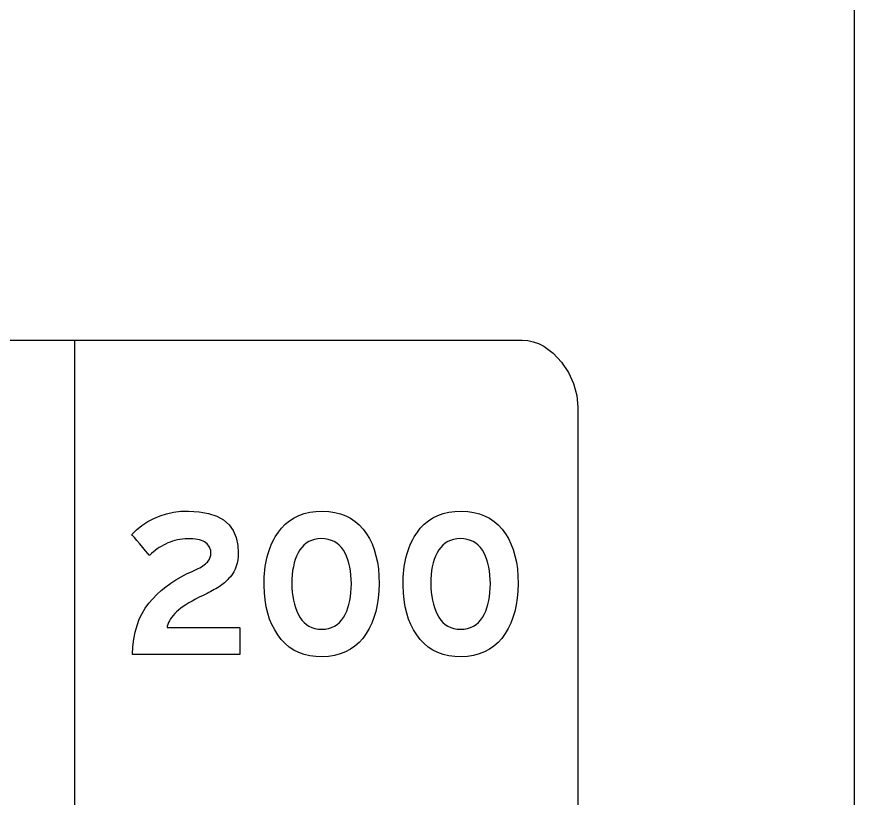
# Model space of a CAD drawing. Extents: x 1 to 47.7, y 0.2 to 35.
# Drawn here: x 42.497 to 43.246, y 11.935 to 12.634 of the extents above; entities that cross this region are included whole.
import ezdxf

# ---------------------------------------------------------------- set-up
doc = ezdxf.new("R2010")
doc.units = 0
doc.header["$MEASUREMENT"] = 0
doc.layers.add('8_0_____DWG', color=7, linetype='CONTINUOUS')

msp = doc.modelspace()

# ---------------------------------------------------------------- linework, layer by layer
at = {"layer": '8_0_____DWG'}
for points in [[(43.24592, 12.67896), (43.24592, 12.58982), (43.24592, 12.49983), (43.24592, 12.40903), (43.24592, 12.31747), (43.24592, 12.2252), (43.24592, 12.13227), (43.24592, 12.03871), (43.24592, 11.84994), (43.24592, 11.65928), (43.24592, 11.46709), (43.24592, 11.27376), (43.24592, 10.8852), (43.24592, 10.49665)], [(42.46832, 12.34475), (42.50334, 12.34475), (42.53713, 12.34475), (42.56969, 12.34475), (42.60099, 12.34475), (42.63103, 12.34475), (42.65979, 12.34475), (42.68727, 12.34475), (42.71345, 12.34475), (42.73831, 12.34475), (42.76186, 12.34475), (42.78407, 12.34475), (42.80493, 12.34475), (42.82444, 12.34475), (42.84257, 12.34475), (42.85932, 12.34475), (42.87468, 12.34475), (42.88863, 12.34475), (42.90117, 12.34475), (42.91227, 12.34475), (42.92193, 12.34475), (42.93014, 12.34475), (42.93689, 12.34475), (42.94215, 12.34475), (42.94593, 12.34475), (42.9482, 12.34475), (42.94896, 12.34475), (42.95407, 12.34438), (42.95904, 12.3433), (42.96383, 12.34158), (42.96842, 12.33926), (42.97691, 12.33305), (42.98431, 12.32511), (42.99042, 12.31587), (42.99503, 12.30578), (42.99794, 12.29526), (42.99896, 12.28476), (42.99896, 12.28447), (42.99896, 12.28362), (42.99896, 12.28025), (42.99896, 12.27473), (42.99896, 12.26712), (42.99896, 12.25751), (42.99896, 12.24595), (42.99896, 12.23252), (42.99896, 12.2173), (42.99896, 12.20035), (42.99896, 12.18175), (42.99896, 12.16156), (42.99896, 12.13987), (42.99896, 12.11674), (42.99896, 12.09225), (42.99896, 12.06646), (42.99896, 12.03945), (42.99896, 12.01129), (42.99896, 11.98205), (42.99896, 11.95181), (42.99896, 11.92063)], [(42.54892, 12.34475), (42.54892, 11.75697)]]:
    msp.add_lwpolyline(points, dxfattribs=at)
for points in [[(42.60071, 12.06352), (42.60117, 12.0706), (42.60203, 12.0773), (42.60327, 12.08361), (42.60489, 12.08955), (42.60691, 12.0951), (42.60931, 12.10027), (42.6121, 12.10506), (42.61527, 12.10947), (42.61883, 12.1135), (42.62261, 12.11727), (42.62656, 12.12083), (42.6307, 12.1242), (42.63501, 12.12736), (42.6395, 12.13032), (42.64416, 12.13307), (42.64901, 12.13562), (42.65402, 12.13797), (42.65775, 12.13958), (42.65941, 12.14041), (42.66096, 12.14124), (42.66239, 12.14208), (42.6637, 12.14292), (42.6649, 12.14377), (42.66598, 12.14462), (42.66694, 12.14547), (42.66778, 12.14633), (42.66846, 12.14719), (42.66902, 12.14806), (42.6695, 12.14894), (42.66992, 12.14981), (42.67026, 12.1507), (42.67052, 12.15158), (42.67072, 12.15247), (42.67084, 12.15337), (42.67088, 12.15427), (42.67084, 12.15537), (42.67069, 12.15648), (42.67043, 12.15756), (42.67005, 12.15861), (42.66956, 12.15964), (42.66896, 12.16063), (42.66825, 12.1616), (42.66742, 12.16255), (42.66647, 12.16346), (42.66528, 12.16423), (42.66393, 12.16492), (42.66242, 12.16551), (42.66076, 12.16602), (42.65895, 12.16644), (42.65698, 12.16677), (42.65486, 12.16701), (42.65258, 12.16716), (42.65016, 12.1672), (42.64777, 12.16708), (42.64542, 12.16686), (42.64312, 12.16653), (42.64088, 12.1661), (42.63868, 12.16557), (42.63653, 12.16494), (42.63442, 12.1642), (42.63237, 12.16337), (42.63036, 12.16243), (42.62839, 12.16142), (42.62649, 12.16035), (42.62465, 12.15921), (42.62288, 12.158), (42.62116, 12.15673), (42.61951, 12.15538), (42.61792, 12.15398), (42.6164, 12.1525), (42.61565, 12.15235), (42.61441, 12.15385), (42.61242, 12.15625), (42.60995, 12.15923), (42.60728, 12.16244), (42.6047, 12.16556), (42.60247, 12.16824), (42.60088, 12.17016), (42.6002, 12.17098), (42.60435, 12.17499), (42.60924, 12.17897), (42.61438, 12.18241), (42.61977, 12.18532), (42.62542, 12.1877), (42.63132, 12.18954), (42.63748, 12.19086), (42.64388, 12.19164), (42.65091, 12.19188), (42.66045, 12.19131), (42.66885, 12.1898), (42.6761, 12.18735), (42.68219, 12.18396), (42.68713, 12.17963), (42.69092, 12.17436), (42.69355, 12.16815), (42.69503, 12.161), (42.69537, 12.15451), (42.6952, 12.15127), (42.69483, 12.1482), (42.69426, 12.14529), (42.69349, 12.14254), (42.6925, 12.13997), (42.69132, 12.13755), (42.68993, 12.1353), (42.68834, 12.13321), (42.68705, 12.13175), (42.68612, 12.13074), (42.68514, 12.12976), (42.68411, 12.12879), (42.68303, 12.12784), (42.6819, 12.12691), (42.68072, 12.126), (42.67949, 12.1251), (42.6782, 12.12422), (42.67681, 12.12336), (42.67536, 12.1225), (42.67386, 12.12163), (42.67232, 12.12077), (42.67074, 12.11991), (42.6691, 12.11905), (42.66743, 12.11819), (42.66571, 12.11732), (42.66394, 12.11646), (42.66049, 12.11479), (42.65716, 12.1131), (42.65406, 12.11143), (42.65118, 12.10978), (42.64853, 12.10816), (42.6461, 12.10656), (42.6439, 12.10498), (42.64192, 12.10342), (42.64017, 12.10188), (42.6386, 12.10027), (42.63717, 12.09866), (42.63589, 12.09704), (42.63476, 12.09542), (42.63378, 12.09379), (42.63295, 12.09216), (42.63227, 12.09053), (42.63173, 12.08889), (42.6318, 12.08785), (42.63572, 12.08785), (42.64311, 12.08785), (42.65284, 12.08785), (42.66376, 12.08785), (42.6747, 12.08785), (42.68452, 12.08785), (42.69207, 12.08785), (42.69619, 12.08785), (42.69663, 12.08755), (42.69663, 12.08578), (42.69663, 12.0828), (42.69663, 12.07903), (42.69663, 12.07492), (42.69663, 12.07089), (42.69663, 12.06737), (42.69663, 12.06478), (42.69663, 12.06357), (42.69445, 12.06352), (42.68632, 12.06352), (42.67378, 12.06352), (42.65851, 12.06352), (42.64222, 12.06352), (42.6266, 12.06352), (42.61335, 12.06352), (42.60415, 12.06352)], [(42.82128, 12.12709), (42.82104, 12.1204), (42.82046, 12.11403), (42.81954, 12.10796), (42.81827, 12.10221), (42.81666, 12.09676), (42.8147, 12.09163), (42.8124, 12.08681), (42.80975, 12.08229), (42.80673, 12.0781), (42.80334, 12.07435), (42.79962, 12.07108), (42.79556, 12.06828), (42.79117, 12.06597), (42.78645, 12.06414), (42.78139, 12.06278), (42.776, 12.06191), (42.77028, 12.06151), (42.76458, 12.06177), (42.7592, 12.06254), (42.75416, 12.06377), (42.74944, 12.06548), (42.74504, 12.06767), (42.74097, 12.07033), (42.73723, 12.07347), (42.73382, 12.07708), (42.73071, 12.08116), (42.7279, 12.0856), (42.72545, 12.09034), (42.72337, 12.09539), (42.72165, 12.10075), (42.7203, 12.10641), (42.71931, 12.11238), (42.71868, 12.11865), (42.71842, 12.12523), (42.71844, 12.12937), (42.71856, 12.1327), (42.71878, 12.13595), (42.71909, 12.13913), (42.7195, 12.14223), (42.72001, 12.14526), (42.72061, 12.14821), (42.7213, 12.15109), (42.72208, 12.15389), (42.72288, 12.15661), (42.72378, 12.15924), (42.72478, 12.16178), (42.72588, 12.16423), (42.72707, 12.16659), (42.72835, 12.16886), (42.72974, 12.17104), (42.73122, 12.17314), (42.73385, 12.17647), (42.7373, 12.18006), (42.74107, 12.18317), (42.74516, 12.18581), (42.74957, 12.18798), (42.75431, 12.18967), (42.75937, 12.19088), (42.76475, 12.19163), (42.77046, 12.19188), (42.77618, 12.19155), (42.78157, 12.19073), (42.78662, 12.18944), (42.79135, 12.18767), (42.79573, 12.18542), (42.79979, 12.18269), (42.80351, 12.17947), (42.8069, 12.17578), (42.80993, 12.17167), (42.81259, 12.16725), (42.81489, 12.16249), (42.81684, 12.15741), (42.81844, 12.152), (42.81968, 12.14627), (42.82057, 12.1402), (42.8211, 12.13381)], [(42.94549, 12.12709), (42.94526, 12.1204), (42.94468, 12.11403), (42.94376, 12.10796), (42.94249, 12.10221), (42.94088, 12.09676), (42.93892, 12.09163), (42.93662, 12.08681), (42.93397, 12.08229), (42.93095, 12.0781), (42.92756, 12.07435), (42.92384, 12.07108), (42.91978, 12.06828), (42.9154, 12.06597), (42.91068, 12.06414), (42.90562, 12.06278), (42.90023, 12.06191), (42.89451, 12.06151), (42.8888, 12.06177), (42.88342, 12.06254), (42.87838, 12.06377), (42.87366, 12.06548), (42.86926, 12.06767), (42.86519, 12.07033), (42.86145, 12.07347), (42.85804, 12.07708), (42.85493, 12.08116), (42.85211, 12.0856), (42.84967, 12.09034), (42.84758, 12.09539), (42.84587, 12.10075), (42.84451, 12.10641), (42.84352, 12.11238), (42.8429, 12.11865), (42.84263, 12.12523), (42.84265, 12.12937), (42.84278, 12.1327), (42.84299, 12.13595), (42.84331, 12.13913), (42.84372, 12.14223), (42.84422, 12.14526), (42.84482, 12.14821), (42.84552, 12.15109), (42.84629, 12.15389), (42.8471, 12.15661), (42.848, 12.15924), (42.849, 12.16178), (42.8501, 12.16423), (42.85129, 12.16659), (42.85257, 12.16886), (42.85395, 12.17104), (42.85543, 12.17314), (42.85806, 12.17647), (42.86151, 12.18006), (42.86528, 12.18317), (42.86938, 12.18581), (42.87379, 12.18798), (42.87853, 12.18967), (42.88358, 12.19088), (42.88896, 12.19163), (42.89467, 12.19188), (42.90039, 12.19155), (42.90579, 12.19073), (42.91084, 12.18944), (42.91557, 12.18767), (42.91996, 12.18542), (42.92401, 12.18269), (42.92774, 12.17947), (42.93112, 12.17578), (42.93415, 12.17167), (42.93681, 12.16725), (42.93911, 12.16249), (42.94106, 12.15741), (42.94265, 12.152), (42.94389, 12.14627), (42.94478, 12.1402), (42.94531, 12.13381)], [(42.79643, 12.12674), (42.79634, 12.13077), (42.79608, 12.13463), (42.79564, 12.13833), (42.79503, 12.14185), (42.79424, 12.14521), (42.79328, 12.1484), (42.79214, 12.15142), (42.79083, 12.15427), (42.78932, 12.15694), (42.78759, 12.15931), (42.78565, 12.16137), (42.7835, 12.16312), (42.78114, 12.16456), (42.77857, 12.16569), (42.7758, 12.16651), (42.77282, 12.16701), (42.76963, 12.16721), (42.7665, 12.16702), (42.76357, 12.16652), (42.76085, 12.16571), (42.75834, 12.1646), (42.75603, 12.16318), (42.75393, 12.16146), (42.75203, 12.15943), (42.75034, 12.15709), (42.74883, 12.15447), (42.74748, 12.15165), (42.74633, 12.14867), (42.74535, 12.1455), (42.74456, 12.14217), (42.74396, 12.13866), (42.74354, 12.13498), (42.7433, 12.13112), (42.74325, 12.12709), (42.74334, 12.12311), (42.74361, 12.11929), (42.74406, 12.11563), (42.74469, 12.11212), (42.7455, 12.10877), (42.74648, 12.10558), (42.74765, 12.10254), (42.749, 12.09966), (42.75051, 12.09692), (42.7522, 12.09443), (42.7541, 12.09228), (42.7562, 12.09045), (42.75851, 12.08894), (42.76102, 12.08776), (42.76374, 12.08691), (42.76667, 12.08638), (42.7698, 12.08617), (42.77299, 12.08638), (42.77597, 12.0869), (42.77875, 12.08774), (42.78131, 12.0889), (42.78367, 12.09039), (42.78582, 12.09219), (42.78776, 12.09431), (42.78949, 12.09676), (42.79098, 12.09946), (42.79226, 12.10231), (42.79337, 12.10531), (42.7943, 12.10848), (42.79507, 12.11181), (42.79566, 12.1153), (42.79609, 12.11895), (42.79634, 12.12276)], [(42.92065, 12.12674), (42.92057, 12.13077), (42.9203, 12.13463), (42.91986, 12.13833), (42.91925, 12.14185), (42.91846, 12.14521), (42.9175, 12.1484), (42.91636, 12.15142), (42.91505, 12.15427), (42.91354, 12.15694), (42.91181, 12.15931), (42.90987, 12.16137), (42.90771, 12.16312), (42.90536, 12.16456), (42.90279, 12.16569), (42.90002, 12.16651), (42.89704, 12.16701), (42.89385, 12.16721), (42.89072, 12.16702), (42.88779, 12.16652), (42.88507, 12.16571), (42.88256, 12.1646), (42.88025, 12.16318), (42.87815, 12.16146), (42.87625, 12.15943), (42.87456, 12.15709), (42.87305, 12.15447), (42.8717, 12.15165), (42.87054, 12.14867), (42.86957, 12.1455), (42.86878, 12.14217), (42.86817, 12.13866), (42.86776, 12.13498), (42.86752, 12.13112), (42.86747, 12.12709), (42.86756, 12.12311), (42.86783, 12.11929), (42.86828, 12.11563), (42.86891, 12.11212), (42.86971, 12.10877), (42.8707, 12.10558), (42.87187, 12.10254), (42.87321, 12.09966), (42.87473, 12.09692), (42.87642, 12.09443), (42.87832, 12.09228), (42.88042, 12.09045), (42.88273, 12.08894), (42.88524, 12.08776), (42.88796, 12.08691), (42.89089, 12.08638), (42.89402, 12.08617), (42.89721, 12.08638), (42.90019, 12.0869), (42.90296, 12.08774), (42.90553, 12.0889), (42.90789, 12.09039), (42.91004, 12.09219), (42.91199, 12.09431), (42.91372, 12.09676), (42.91521, 12.09946), (42.91649, 12.10231), (42.91759, 12.10531), (42.91853, 12.10848), (42.91929, 12.11181), (42.91989, 12.1153), (42.92031, 12.11895), (42.92057, 12.12276)]]:
    msp.add_lwpolyline(points, close=True, dxfattribs=at)

doc.saveas('drawing.dxf')
